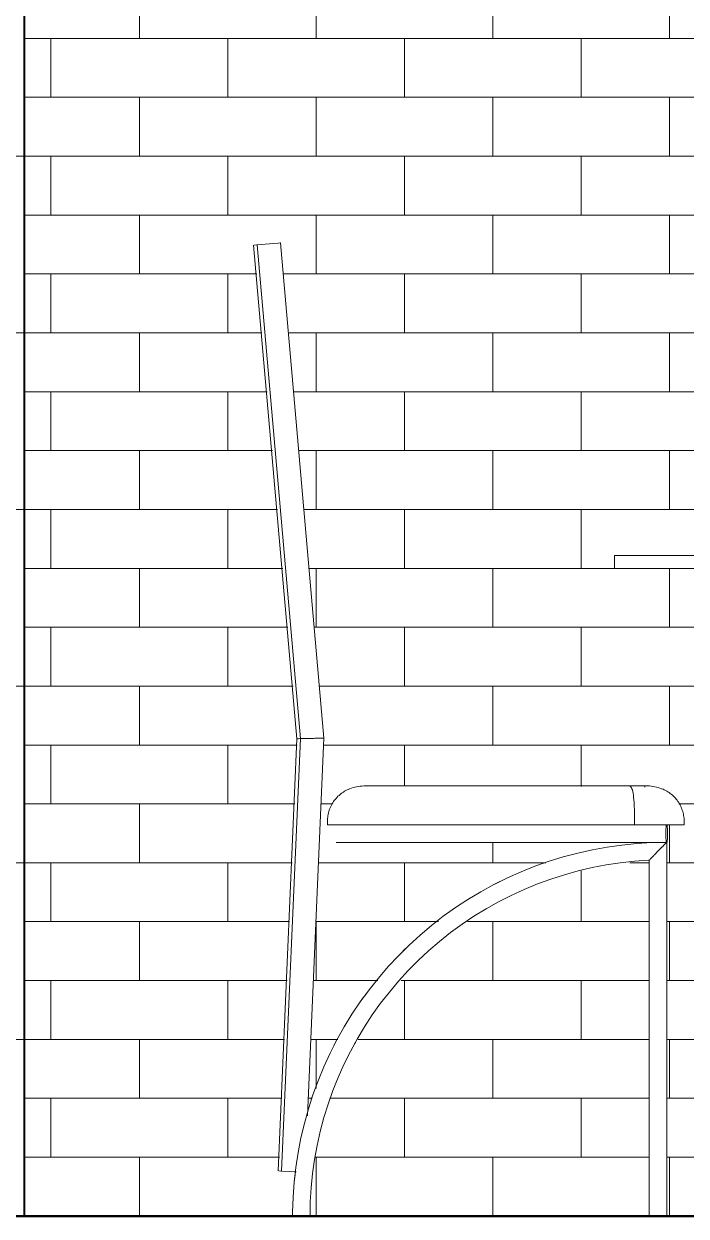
# Model space of a CAD drawing. Extents: x 4834 to 83801, y -13735 to 32221.
# Drawn here: x 13289.9 to 13319.9, y -12508.5 to -12454.5 of the extents above; entities that cross this region are included whole.
import ezdxf

# ---------------------------------------------------------------- set-up
doc = ezdxf.new("R2010")
doc.units = 0
doc.header["$LTSCALE"] = 8
doc.header["$MEASUREMENT"] = 0
doc.linetypes.add('Grid Line 1_2_', pattern=[0.875, 0.5, -0.125, 0.125, -0.125])
doc.layers.get('0').update_dxf_attribs({"lineweight": 9})
doc.layers.add('$1$DETAIL', color=1, linetype='Continuous')
doc.layers.add('A-WALL-PATT', color=253, linetype='Continuous')
for name, color, linetype, lineweight in [('A-DIM-480', 52, 'Continuous', 18), ('A-FLOR-LEVL', 51, 'Continuous', 9), ('A-stairs', 30, 'Continuous', 13), ('A-WALL', 7, 'Continuous', 40), ('A-Wall-New', 1, 'Continuous', 50), ('A-windoor', 2, 'Continuous', 13), ('first_dwg', 8, 'Continuous', 9), ('Furniture', 132, 'Continuous', 5), ('I-FURN', 30, 'Continuous', 9)]:
    doc.layers.add(name, color=color, linetype=linetype, lineweight=lineweight)

# ---------------------------------------------------------------- blocks, each defined once
blk = doc.blocks.new('first_dwg__Oblique-V4-Section 1')
at = {"layer": 'A-DIM-480'}
blk.add_line((540.679, 0), (539.606, 0), dxfattribs=at)
blk = doc.blocks.new('first_dwg_A$C4AF24E16-354702-Section 1')
at = {"layer": 'Furniture'}
for p, q in [((553.93, 0), (558.475, 0)), ((558.475, 0), (553.93, 0)), ((555.229, 0), (558.475, 0)), ((558.475, 0), (555.229, 0)), ((558.475, 0), (564.509, 0)), ((564.509, 0), (558.475, 0)), ((558.475, 0), (570.626, 0)), ((567.876, 0), (558.475, 0)), ((570.626, 0), (568.664, 0)), ((572.595, 0), (574.284, 0)), ((574.284, 0), (572.595, 0))]:
    blk.add_line(p, q, dxfattribs=at)
blk = doc.blocks.new('first_dwg__U10-V13-Section 1')
at = {"layer": 'A-windoor'}
for p, q in [((564.365, 0), (562.365, 0)), ((562.365, 0), (564.365, 0)), ((564.365, 0), (596.365, 0)), ((596.365, 0), (564.365, 0)), ((596.365, 0), (564.365, 0)), ((564.365, 0), (596.365, 0)), ((594.365, 0), (566.365, 0)), ((596.365, 0), (598.365, 0)), ((598.365, 0), (596.365, 0))]:
    blk.add_line(p, q, dxfattribs=at)
blk = doc.blocks.new('first_dwg_A$C4D910482-V27-Section 1')
at = {"layer": 'Furniture'}
for p, q in [((544.756, 0), (544.209, 0)), ((544.21, 0), (546.994, 0)), ((553.196, 0), (544.756, 0)), ((546.454, 0), (548.052, 0)), ((554.893, 0), (546.454, 0)), ((562.839, 0), (553.196, 0)), ((561.781, 0), (554.893, 0))]:
    blk.add_line(p, q, dxfattribs=at)
at = {"layer": 'Furniture', "flags": 128}
for points in [[(546.994, 0), (554.879, 0), (555.937, 0)], [(548.052, 0), (568.712, 0), (582.441, 0), (561.781, 0)], [(569.666, 0), (570.724, 0), (562.839, 0)]]:
    blk.add_lwpolyline(points, dxfattribs=at)
blk = doc.blocks.new('first_dwg_A$C4D910482-V28-Section 1')
at = {"layer": 'Furniture'}
for p, q in [((545.109, 0), (547.347, 0)), ((553.549, 0), (545.109, 0)), ((546.806, 0), (548.405, 0)), ((555.246, 0), (546.806, 0)), ((563.192, 0), (553.549, 0)), ((562.134, 0), (555.246, 0))]:
    blk.add_line(p, q, dxfattribs=at)
at = {"layer": 'Furniture', "flags": 128}
for points in [[(547.347, 0), (555.231, 0), (556.289, 0)], [(548.405, 0), (569.065, 0), (582.794, 0), (562.134, 0)], [(570.019, 0), (571.077, 0), (563.192, 0)]]:
    blk.add_lwpolyline(points, dxfattribs=at)
blk = doc.blocks.new('first_dwg__Oblique-V31-Section 1')
at = {"layer": 'A-DIM-480'}
blk.add_line((545.412, 0), (547.67, 0), dxfattribs=at)
blk = doc.blocks.new('first_dwg__Oblique-V32-Section 1')
at = {"layer": 'A-DIM-480'}
blk.add_line((547.02, 0), (546.166, 0), dxfattribs=at)
blk = doc.blocks.new('first_dwg__Oblique-354695-Section 1')
at = {"layer": 'A-DIM-480'}
blk.add_line((245.966, 0), (243.716, 0), dxfattribs=at)
blk = doc.blocks.new('first_dwg__Oblique-V34-Section 1')
at = {"layer": 'A-DIM-480'}
blk.add_line((540.659, 0), (539.606, 0), dxfattribs=at)
blk = doc.blocks.new('first_dwg-354694-Section 1')
at = {"layer": '$1$DETAIL'}
blk.add_line((548.328, 0), (507.898, 0), dxfattribs=at)
at = {"layer": 'A-DIM-480', "color": 42, "lineweight": 13}
for p, q in [((531.034, 0), (1093.113, 0)), ((616.735, 0), (539.606, 0)), ((551.734, 0), (539.606, 0)), ((546.552, 0), (545.88, 0)), ((567.876, 0), (552.522, 0)), ((570.626, 0), (568.664, 0))]:
    blk.add_line(p, q, dxfattribs=at)
at = {"layer": 'A-DIM-480'}
for p, q in [((541.034, 0), (552.875, 0)), ((541.034, 0), (552.875, 0)), ((541.684, 0), (548.041, 0))]:
    blk.add_line(p, q, dxfattribs=at)
at = {"layer": 'A-stairs'}
for p, q in [((542.824, 0), (540.184, 0)), ((542.824, 0), (540.184, 0)), ((543.631, 0), (540.991, 0)), ((543.631, 0), (540.991, 0)), ((547.065, 0), (544.664, 0)), ((547.065, 0), (544.664, 0)), ((547.791, 0), (545.391, 0)), ((547.791, 0), (545.391, 0)), ((551.464, 0), (548.824, 0)), ((551.464, 0), (548.824, 0)), ((552.271, 0), (549.631, 0)), ((552.271, 0), (549.631, 0)), ((554.994, 0), (552.354, 0)), ((554.994, 0), (552.354, 0)), ((556.274, 0), (553.634, 0)), ((556.274, 0), (553.634, 0)), ((556.431, 0), (554.031, 0)), ((556.431, 0), (554.031, 0)), ((559.235, 0), (556.834, 0)), ((559.235, 0), (556.834, 0)), ((560.434, 0), (558.034, 0)), ((560.434, 0), (558.034, 0)), ((563.634, 0), (560.994, 0)), ((563.634, 0), (560.994, 0)), ((564.914, 0), (562.274, 0)), ((564.914, 0), (562.274, 0)), ((567.874, 0), (565.474, 0)), ((567.874, 0), (565.474, 0)), ((569.075, 0), (566.674, 0)), ((569.075, 0), (566.674, 0))]:
    blk.add_line(p, q, dxfattribs=at)
at = {"layer": 'A-Wall-New'}
for p, q in [((534.034, 0), (1090.113, 0)), ((539.534, 0), (1084.613, 0))]:
    blk.add_line(p, q, dxfattribs=at)
at = {"layer": 'Furniture'}
for p, q in [((555.921, 0), (555.921, 0)), ((567.849, 0), (570.626, 0)), ((570.626, 0), (568.664, 0))]:
    blk.add_line(p, q, dxfattribs=at)
for name, p in [('first_dwg__Oblique-V4-Section 1', (0, 0)), ('first_dwg__Oblique-V34-Section 1', (0, 0)), ('first_dwg_A$C4D910482-V27-Section 1', (0, 0)), ('first_dwg_A$C4D910482-V28-Section 1', (0, 0)), ('first_dwg__Oblique-V31-Section 1', (0, 0)), ('first_dwg__Oblique-V32-Section 1', (0, 0)), ('first_dwg__Oblique-354695-Section 1', (306.534, 0)), ('first_dwg_A$C4AF24E16-354702-Section 1', (0, 0)), ('first_dwg__U10-V13-Section 1', (0, 0))]:
    blk.add_blockref(name, p)
at = {"extrusion": (0, 0, -1)}
blk.add_blockref('first_dwg__Oblique-354695-Section 1', (-796.216, 0), dxfattribs=at)
blk = doc.blocks.new('Black_glass_V_Style_Dining_Table_and_Chairs_17295 - Black_glass_V_Style_Dining_Table_and_Chairs_17295-366985-Section 1')
at = {"layer": 'I-FURN'}
for p, q in [((549.968, 43.974), (551.929, 21.623)), ((549.999, 43.977), (550.097, 43.985)), ((550.127, 43.988), (550.496, 44.02)), ((550.127, 43.988), (552.089, 21.627)), ((550.496, 44.02), (551.074, 44.071)), ((551.074, 44.071), (551.176, 44.08)), ((551.176, 44.08), (551.178, 44.08)), ((553.145, 21.65), (551.178, 44.08)), ((553.145, 21.65), (551.178, 44.08)), ((566.303, 29.921), (566.303, 29.331)), ((566.303, 29.921), (566.697, 29.921)), ((566.697, 29.921), (572.705, 29.921)), ((566.697, 29.331), (566.303, 29.331)), ((572.705, 29.331), (566.697, 29.331)), ((551.929, 21.623), (551.075, 2.047)), ((552.089, 21.627), (551.235, 2.04)), ((552.4, 4.551), (553.145, 21.65)), ((552.4, 4.551), (553.145, 21.65)), ((555.081, 19.488), (555.642, 19.488)), ((566.921, 19.489), (555.64, 19.489)), ((555.642, 19.488), (566.907, 19.488)), ((566.907, 19.488), (555.642, 19.488)), ((566.955, 19.488), (567.681, 19.488)), ((567.681, 19.488), (566.955, 19.488)), ((567.681, 19.428), (567.681, 19.488)), ((553.309, 17.885), (553.309, 17.717)), ((567.211, 17.885), (567.211, 17.717)), ((569.453, 17.717), (569.453, 17.885)), ((553.309, 17.717), (555.553, 17.717)), ((555.553, 17.717), (567.211, 17.717)), ((568.643, 17.717), (555.793, 17.717)), ((567.211, 17.717), (568.118, 17.717)), ((568.643, 17.717), (568.684, 17.717)), ((568.677, 17.717), (569.453, 17.717)), ((555.793, 16.929), (568.643, 16.929)), ((568.664, 0), (568.664, 16.929)), ((567.876, 16.123), (567.876, 0)), ((562.537, 14.93), (562.605, 14.958)), ((560.115, 13.689), (560.176, 13.726)), ((554.54, 7.809), (554.572, 7.868)), ((553.427, 5.32), (553.452, 5.391)), ((552.75, 2.692), (552.76, 2.747)), ((551.205, 2.042), (551.107, 2.046)), ((551.605, 2.024), (551.235, 2.04)), ((551.896, 2.011), (551.605, 2.024)), ((552.522, 0), (551.734, 0)), ((568.664, 0), (567.876, 0))]:
    blk.add_line(p, q, dxfattribs=at)
at = {"layer": 'I-FURN', "flags": 128}
for points in [[(554.323, 19.357), (554.399, 19.384), (554.476, 19.408), (554.554, 19.429), (554.632, 19.447), (554.712, 19.462), (554.791, 19.473), (554.871, 19.481), (554.952, 19.487), (555.032, 19.489), (555.041, 19.489)], [(555.64, 19.489), (555.615, 19.489), (555.59, 19.489), (555.565, 19.489), (555.54, 19.489), (555.515, 19.489), (555.491, 19.489), (555.467, 19.489), (555.443, 19.489), (555.42, 19.489), (555.397, 19.489), (555.375, 19.489), (555.353, 19.489), (555.331, 19.489), (555.31, 19.489), (555.29, 19.489), (555.27, 19.489), (555.251, 19.489), (555.232, 19.489), (555.215, 19.489), (555.198, 19.489), (555.181, 19.489), (555.166, 19.489), (555.151, 19.489), (555.137, 19.489), (555.124, 19.489), (555.112, 19.489), (555.101, 19.489), (555.091, 19.489), (555.081, 19.489), (555.073, 19.489), (555.065, 19.489), (555.059, 19.489), (555.053, 19.489), (555.049, 19.489), (555.045, 19.489), (555.043, 19.489), (555.041, 19.489), (555.041, 19.489)], [(555.041, 19.489), (555.041, 19.489), (555.043, 19.489), (555.045, 19.489), (555.049, 19.489), (555.053, 19.489), (555.059, 19.489), (555.065, 19.489), (555.073, 19.489), (555.081, 19.489)], [(566.744, 19.489), (566.753, 19.489), (566.763, 19.489), (566.772, 19.489), (566.782, 19.489), (566.791, 19.489), (566.8, 19.489), (566.81, 19.489), (566.819, 19.489), (566.828, 19.489), (566.837, 19.489), (566.846, 19.489), (566.854, 19.489), (566.863, 19.489), (566.871, 19.489), (566.88, 19.489), (566.888, 19.489), (566.895, 19.489), (566.903, 19.489)], [(566.987, 19.489), (566.985, 19.489), (566.982, 19.489), (566.979, 19.489), (566.976, 19.489), (566.972, 19.489), (566.968, 19.489), (566.964, 19.489), (566.959, 19.489), (566.954, 19.489), (566.949, 19.489), (566.943, 19.489), (566.937, 19.489), (566.931, 19.489), (566.929, 19.489)], [(567.722, 19.489), (567.697, 19.489), (567.624, 19.489), (567.501, 19.489), (567.33, 19.489), (567.111, 19.489), (566.987, 19.489)], [(567.333, 19.489), (567.424, 19.489), (567.57, 19.489), (567.667, 19.489), (567.716, 19.489), (567.722, 19.489)], [(567.722, 19.489), (567.802, 19.487), (567.883, 19.482), (567.963, 19.474), (568.042, 19.463), (568.122, 19.448), (568.2, 19.431), (568.278, 19.41), (568.355, 19.386), (568.431, 19.359), (568.439, 19.357)], [(553.309, 17.885), (553.311, 17.948), (553.314, 18.011), (553.321, 18.073), (553.329, 18.136), (553.341, 18.198), (553.354, 18.259), (553.371, 18.32), (553.389, 18.38), (553.41, 18.44), (553.434, 18.498), (553.459, 18.556), (553.487, 18.612), (553.517, 18.667), (553.55, 18.721), (553.584, 18.774), (553.621, 18.825), (553.66, 18.875), (553.7, 18.923), (553.743, 18.97), (553.787, 19.015), (553.833, 19.058), (553.881, 19.099), (553.93, 19.138), (553.981, 19.175), (554.033, 19.21), (554.087, 19.243), (554.142, 19.274), (554.198, 19.302), (554.255, 19.329), (554.313, 19.353)], [(568.439, 19.357), (568.497, 19.333), (568.555, 19.307), (568.611, 19.279), (568.666, 19.248), (568.72, 19.216), (568.773, 19.181), (568.824, 19.144), (568.873, 19.105), (568.921, 19.065), (568.968, 19.022), (569.012, 18.978), (569.055, 18.931), (569.096, 18.883), (569.135, 18.834), (569.172, 18.783), (569.207, 18.73), (569.239, 18.677), (569.27, 18.622), (569.298, 18.565), (569.324, 18.508), (569.348, 18.45), (569.37, 18.39), (569.389, 18.33), (569.405, 18.27), (569.419, 18.208), (569.431, 18.146), (569.44, 18.084), (569.447, 18.021), (569.451, 17.958), (569.453, 17.896), (569.453, 17.885)], [(555.793, 17.717), (555.706, 17.717), (555.62, 17.717), (555.534, 17.717), (555.449, 17.717), (555.364, 17.717), (555.28, 17.717), (555.198, 17.717), (555.116, 17.717), (555.035, 17.717), (554.956, 17.717), (554.878, 17.717), (554.802, 17.717), (554.727, 17.717), (554.655, 17.717), (554.584, 17.717), (554.515, 17.717), (554.449, 17.717), (554.385, 17.717), (554.323, 17.717), (554.263, 17.717), (554.206, 17.717), (554.152, 17.717), (554.101, 17.717), (554.052, 17.717), (554.006, 17.717), (553.964, 17.717), (553.924, 17.717), (553.888, 17.717), (553.854, 17.717), (553.824, 17.717), (553.797, 17.717), (553.773, 17.717), (553.753, 17.717), (553.736, 17.717), (553.723, 17.717), (553.713, 17.717), (553.706, 17.717), (553.703, 17.717)], [(568.664, 16.929), (567.987, 16.916), (567.311, 16.875), (566.637, 16.807), (565.966, 16.713), (565.3, 16.592), (564.639, 16.444), (563.985, 16.27), (563.338, 16.07), (562.7, 15.844), (562.071, 15.593), (561.453, 15.317), (560.846, 15.016), (560.252, 14.691), (559.671, 14.343), (559.105, 13.972), (558.554, 13.579), (558.019, 13.164), (557.501, 12.727), (557.001, 12.271), (556.519, 11.795), (556.057, 11.3), (555.616, 10.786), (555.195, 10.256), (554.795, 9.709), (554.418, 9.147), (554.064, 8.57), (553.733, 7.979), (553.426, 7.376), (553.143, 6.76), (552.885, 6.134), (552.652, 5.499), (552.445, 4.854), (552.264, 4.201), (552.109, 3.542), (551.981, 2.877), (551.879, 2.208), (551.804, 1.535), (551.756, 0.86), (551.735, 0.183), (551.734, 0)], [(553.703, 16.929), (553.705, 16.929), (553.71, 16.929), (553.719, 16.929), (553.731, 16.929), (553.746, 16.929), (553.765, 16.929), (553.787, 16.929), (553.813, 16.929), (553.842, 16.929), (553.874, 16.929), (553.909, 16.929), (553.948, 16.929), (553.989, 16.929), (554.034, 16.929), (554.081, 16.929), (554.131, 16.929), (554.185, 16.929), (554.24, 16.929), (554.299, 16.929), (554.36, 16.929), (554.423, 16.929), (554.489, 16.929), (554.556, 16.929), (554.626, 16.929), (554.698, 16.929), (554.772, 16.929), (554.848, 16.929), (554.925, 16.929), (555.004, 16.929), (555.084, 16.929), (555.165, 16.929), (555.247, 16.929), (555.331, 16.929), (555.415, 16.929), (555.5, 16.929), (555.586, 16.929), (555.672, 16.929), (555.758, 16.929), (555.793, 16.929)], [(568.643, 16.929), (567.987, 16.916), (567.311, 16.875), (566.637, 16.807), (565.966, 16.713), (565.3, 16.592), (564.639, 16.444), (563.985, 16.27), (563.338, 16.07), (562.7, 15.844), (562.071, 15.593), (561.453, 15.317), (561.01, 15.097)], [(552.522, 0), (552.535, 0.645), (552.573, 1.29), (552.638, 1.932), (552.728, 2.572), (552.844, 3.207), (552.984, 3.837), (553.15, 4.461), (553.341, 5.078), (553.557, 5.686), (553.796, 6.286), (554.059, 6.875), (554.346, 7.454), (554.655, 8.021), (554.987, 8.574), (555.341, 9.114), (555.716, 9.64), (556.112, 10.15), (556.528, 10.644), (556.963, 11.12), (557.418, 11.579), (557.89, 12.02), (558.379, 12.441), (558.885, 12.842), (559.406, 13.223), (559.942, 13.583), (560.492, 13.921), (561.056, 14.236), (561.631, 14.529), (562.218, 14.799), (562.814, 15.045), (563.421, 15.267), (564.035, 15.464), (564.658, 15.637), (565.286, 15.784), (565.92, 15.907), (566.558, 16.004), (567.2, 16.075), (567.844, 16.121), (567.876, 16.123)], [(560.956, 15.07), (560.846, 15.016), (560.252, 14.691), (559.671, 14.343), (559.105, 13.972), (558.747, 13.717)], [(558.688, 13.675), (558.554, 13.579), (558.019, 13.164), (557.501, 12.727), (557.001, 12.271), (556.726, 11.999)], [(556.669, 11.942), (556.519, 11.795), (556.057, 11.3), (555.616, 10.786), (555.195, 10.256), (554.996, 9.984)], [(554.946, 9.916), (554.795, 9.709), (554.418, 9.147), (554.064, 8.57), (553.733, 7.979), (553.602, 7.722)], [(553.563, 7.646), (553.426, 7.376), (553.143, 6.76), (552.885, 6.134), (552.652, 5.499), (552.578, 5.269)], [(552.553, 5.189), (552.445, 4.854), (552.404, 4.707)], [(551.857, 2.013), (551.804, 1.535), (551.756, 0.86), (551.735, 0.183), (551.734, 0)]]:
    blk.add_lwpolyline(points, dxfattribs=at)
at = {"layer": 'I-FURN'}
for centre, start_param, end_param in [((568.643, 17.323), 0, 3.141593), ((568.684, 17.323), 3.403392, 6.021386), ((568.684, 17.323), 3.403392, 6.021386)]:
    blk.add_ellipse(centre, major_axis=(0, 0.394), ratio=0.034899, start_param=start_param, end_param=end_param, dxfattribs=at)
for points, knots in [([(551.96, 21.624), (551.918, 21.623), (551.918, 21.623), (552.015, 21.625), (552.059, 21.626)], [0.3333333, 0.3333333, 0.3333333, 0.3333333, 0.6666667, 0.8378589, 0.8378589, 0.8378589, 0.8378589]), ([(552.089, 21.627), (552.089, 21.627), (552.093, 21.627), (552.17, 21.628), (552.35, 21.633), (552.46, 21.635)], [0.3621067, 0.3621067, 0.3621067, 0.3621067, 0.4, 0.7, 1, 1, 1, 1]), ([(552.46, 21.635), (552.502, 21.636), (552.579, 21.638), (552.694, 21.64), (552.781, 21.642), (552.863, 21.644), (552.938, 21.645), (552.999, 21.647), (553.029, 21.647), (553.041, 21.648)], [0, 0, 0, 0, 0.25, 0.375, 0.5, 0.625, 0.75, 0.875, 1, 1, 1, 1]), ([(567.09, 19.357), (567.117, 19.29), (567.16, 19.092), (567.201, 18.585), (567.211, 18.139), (567.211, 17.885)], [-1, -1, -1, -1, -0.7, -0.4, 0, 0, 0, 0]), ([(568.664, 16.929), (568.664, 16.928), (568.659, 16.922), (568.646, 16.911), (568.637, 16.902), (568.627, 16.893), (568.613, 16.879), (568.593, 16.859), (568.575, 16.84), (568.56, 16.824), (568.547, 16.813), (568.535, 16.801), (568.518, 16.784), (568.497, 16.762), (568.47, 16.734), (568.442, 16.706), (568.413, 16.678), (568.385, 16.648), (568.356, 16.619), (568.327, 16.589), (568.297, 16.559), (568.268, 16.529), (568.239, 16.499), (568.209, 16.469), (568.18, 16.439), (568.152, 16.409), (568.128, 16.385), (568.109, 16.365), (568.095, 16.351), (568.081, 16.337), (568.063, 16.318), (568.041, 16.295), (568.02, 16.272), (568.005, 16.257), (567.997, 16.249), (567.989, 16.241), (567.979, 16.231), (567.964, 16.215), (567.946, 16.195), (567.93, 16.178), (567.918, 16.166), (567.91, 16.158), (567.902, 16.151), (567.893, 16.142), (567.881, 16.13), (567.876, 16.124), (567.876, 16.123)], [0, 0, 0, 0, 0.055556, 0.083333, 0.097222, 0.111111, 0.138889, 0.166667, 0.194444, 0.208333, 0.222222, 0.236111, 0.25, 0.277778, 0.305556, 0.333333, 0.361111, 0.388889, 0.416667, 0.444444, 0.472222, 0.5, 0.527778, 0.555556, 0.583333, 0.611111, 0.638889, 0.652778, 0.666667, 0.680556, 0.694444, 0.722222, 0.75, 0.763889, 0.770833, 0.777778, 0.791667, 0.805556, 0.833333, 0.861111, 0.875, 0.888889, 0.902778, 0.916667, 0.944444, 1, 1, 1, 1])]:
    blk.add_open_spline(points, degree=3, knots=knots, dxfattribs=at)
for points in [[(553.041, 21.648), (553.119, 21.649), (553.154, 21.65), (553.143, 21.65)], [(553.143, 21.65), (553.144, 21.65), (553.145, 21.65), (553.145, 21.65)], [(566.907, 19.488), (566.95, 19.491), (567.025, 19.475), (567.073, 19.407), (567.09, 19.357)]]:
    blk.add_open_spline(points, degree=3, dxfattribs=at)

msp = doc.modelspace()

# ---------------------------------------------------------------- hatches: boundary and pattern name
at = {"layer": 'A-WALL-PATT', "lineweight": 9}
h = msp.add_hatch(dxfattribs=at)
h.set_pattern_fill('FP_5', color=256, style=0, pattern_type=2)
h.set_pattern_definition([(0, (13255.11, -12508.538), (0, 8), []), (90, (13255.11, -12508.538), (-8, 8), [8, -8])])
h.paths.add_polyline_path([(13257.92274, -12508.53771), (13289.93274, -12508.53771), (13289.93274, -12400.53771), (13257.92274, -12400.53771), (13257.92274, -12470.41324)], flags=0)
h = msp.add_hatch(dxfattribs=at)
h.set_pattern_fill('FP_6', color=256, style=0, pattern_type=2)
h.set_pattern_definition([(0, (13287.1202, -12508.5377), (0, 2.667), []), (90, (13287.1202, -12508.5377), (-4, 2.667), [2.667, -2.667])])
h.paths.add_polyline_path([(13318.98982, -12491.60858), (13303.92729, -12491.59516), (13303.7508, -12491.49327), (13303.6489, -12491.31678), (13303.6489, -12491.11298), (13303.76837, -12490.92301), (13303.92729, -12490.83459), (13303.63549, -12490.82118), (13303.67809, -12490.30146), (13303.73191, -12490.14228), (13303.86365, -12489.85178), (13304.12416, -12489.52646), (13304.43174, -12489.3006), (13304.73952, -12489.1792), (13305.10271, -12489.07892), (13305.52914, -12489.04952), (13318.34724, -12489.07886), (13319.04809, -12489.35786), (13319.27969, -12489.55371), (13319.53278, -12489.83999), (13319.68286, -12490.27636), (13319.77918, -12490.82118), (13319.01399, -12490.83459), (13319.02233, -12491.41173), (13319.01043, -12491.60858)], flags=0)
h.paths.add_polyline_path([(13289.93274, -12508.53771), (13302.06069, -12508.53771), (13302.176, -12506.52427), (13301.43287, -12506.49187), (13302.28427, -12486.88821), (13300.32573, -12464.56088), (13301.50534, -12464.4969), (13303.46354, -12487.02363), (13302.72347, -12503.99689), (13302.97054, -12503.11008), (13304.04031, -12500.63263), (13305.42573, -12498.43261), (13307.14647, -12496.45823), (13309.23716, -12494.7204), (13311.55219, -12493.351), (13313.75843, -12492.43715), (13316.45071, -12491.80841), (13318.98982, -12491.6424), (13318.98982, -12508.53771), (13320.95251, -12508.49955), (13320.99933, -12491.82143), (13321.14935, -12491.66819), (13321.2443, -12491.63016), (13321.2443, -12491.59499), (13321.06695, -12491.49146), (13320.9665, -12491.31678), (13320.9665, -12491.11298), (13321.06834, -12490.93649), (13321.24472, -12490.83459), (13321.0206, -12490.82118), (13320.87564, -12490.82118), (13320.87564, -12490.65275), (13320.98112, -12490.11801), (13321.1119, -12489.8396), (13321.40033, -12489.4939), (13321.71462, -12489.27281), (13322.08223, -12489.12787), (13322.45227, -12489.06423), (13323.03099, -12489.04952), (13323.03099, -12479.207), (13316.62958, -12479.207), (13316.64299, -12478.61645), (13323.03099, -12478.61645), (13323.06406, -12464.48223), (13323.51632, -12464.45926), (13324.86032, -12464.48933), (13331.0514, -12464.50919), (13335.80313, -12464.51729), (13335.80313, -12478.61645), (13352.36009, -12478.61645), (13352.37411, -12464.50433), (13352.47169, -12464.48223), (13352.92396, -12464.45883), (13353.97474, -12464.48733), (13360.4446, -12464.50875), (13365.21077, -12464.51729), (13365.21077, -12478.61645), (13367.06142, -12478.61645), (13367.06142, -12465.78771), (13455.06142, -12411.78771), (13455.06142, -12454.53771), (13456.06142, -12454.53771), (13456.06142, -12449.78771), (13456.31142, -12449.78771), (13456.31142, -12456.53771), (13455.06142, -12456.53771), (13455.06142, -12460.23792), (13423.62022, -12479.53138), (13422.98548, -12487.20811), (13423.82629, -12506.49187), (13423.04151, -12506.5433), (13423.19847, -12508.53771), (13458.62958, -12508.53771), (13458.62958, -12400.53771), (13289.93274, -12400.53771), (13289.93274, -12504.94969)], flags=0)
h.paths.add_polyline_path([(13323.51632, -12508.53771), (13329.03115, -12508.53771), (13329.03115, -12508.14401), (13330.0154, -12508.14401), (13330.0154, -12506.96291), (13322.92061, -12506.958), (13322.921, -12508.53771), (13323.36456, -12508.53771)], flags=0)
h.paths.add_polyline_path([(13376.35065, -12508.53771), (13377.91919, -12508.53771), (13377.91919, -12507.5752)], flags=0)
h.paths.add_polyline_path([(13331.78706, -12508.53771), (13335.91312, -12508.53771), (13335.91312, -12506.958), (13330.80281, -12506.96291), (13330.80281, -12508.14401), (13331.78706, -12508.14401)], flags=0)
h.paths.add_polyline_path([(13379.88769, -12508.53771), (13392.87982, -12508.53771), (13392.87982, -12506.958), (13379.8873, -12506.958)], flags=0)
h.paths.add_polyline_path([(13303.46946, -12508.53771), (13318.20242, -12508.53771), (13318.20149, -12492.41532), (13315.50014, -12492.77771), (13312.89742, -12493.58986), (13310.41884, -12494.86552), (13308.17914, -12496.56701), (13306.29862, -12498.58702), (13304.81072, -12500.85205), (13303.73027, -12503.30632), (13303.07835, -12505.82096), (13302.84809, -12508.53771), (13303.45166, -12508.53771)], flags=0)
h.paths.add_polyline_path([(13339.97242, -12508.53771), (13350.28159, -12508.53771), (13350.28159, -12506.56921), (13337.88114, -12506.56921), (13337.88163, -12508.53771)], flags=0)
h.paths.add_polyline_path([(13352.32864, -12508.53771), (13365.24222, -12508.53771), (13365.24222, -12506.958), (13352.32824, -12506.958)], flags=0)
h.paths.add_polyline_path([(13422.41107, -12508.53771), (13422.12942, -12505.62277), (13421.49658, -12503.18173), (13420.37792, -12500.6953), (13418.85673, -12498.43261), (13416.78509, -12496.31558), (13414.79064, -12494.82848), (13412.36174, -12493.58986), (13409.50518, -12492.74366), (13407.05674, -12492.4152), (13407.05674, -12508.53771), (13422.1808, -12508.53771)], flags=0)
h.paths.add_polyline_path([(13406.26934, -12491.60858), (13408.91764, -12491.817), (13411.60676, -12492.48107), (13414.17713, -12493.58986), (13416.22003, -12494.84176), (13418.24004, -12496.56701), (13419.96529, -12498.58702), (13421.35331, -12500.85205), (13422.43038, -12503.55825), (13422.53569, -12503.99689), (13421.8075, -12486.68488), (13422.32425, -12480.32664), (13408.18714, -12489.04952), (13419.97406, -12489.08966), (13420.6842, -12489.22206), (13421.07722, -12489.47516), (13421.33171, -12489.75919), (13421.49666, -12490.06149), (13421.59087, -12490.38224), (13421.61025, -12490.82118), (13421.37437, -12490.8522), (13421.51496, -12490.9451), (13421.61025, -12491.11298), (13421.61025, -12491.31678), (13421.49666, -12491.50224), (13421.33186, -12491.59516), (13420.90994, -12491.60858), (13406.28275, -12491.60859)], flags=0)
h.paths.add_polyline_path([(13406.26934, -12508.53771), (13406.23499, -12490.82118), (13405.47997, -12490.82118), (13405.47997, -12490.6629), (13394.8455, -12497.18859), (13394.84831, -12505.97866), (13396.81855, -12505.97866), (13396.81855, -12506.56921), (13395.8343, -12506.56921), (13395.79121, -12506.96291), (13395.24375, -12506.96291), (13395.24375, -12508.14401), (13396.228, -12508.14401), (13396.228, -12508.53771), (13405.7259, -12508.53771)], flags=0)
h.paths.add_polyline_path([(13327.38737, -12506.5643), (13328.4406, -12506.52049), (13328.4406, -12506.51759), (13323.03099, -12506.49855), (13323.03099, -12491.60858), (13322.68687, -12491.6424), (13322.87414, -12491.82139), (13322.91687, -12491.94884), (13322.921, -12506.5643), (13324.86032, -12506.5643)], flags=0)
h.paths.add_polyline_path([(13392.87983, -12505.97866), (13392.88045, -12505.97866), (13392.87982, -12498.39481), (13392.76982, -12498.46231), (13392.76982, -12505.97866)], flags=0)
h.paths.add_polyline_path([(13352.36009, -12505.78181), (13352.36009, -12491.60858), (13352.09442, -12491.64236), (13352.27589, -12491.81302), (13352.32452, -12491.9489), (13352.32863, -12505.78181)], flags=0)
h.paths.add_polyline_path([(13345.07672, -12505.78181), (13350.28227, -12505.78181), (13350.32843, -12491.82143), (13350.47544, -12491.67026), (13350.5943, -12491.62573), (13350.57381, -12491.59516), (13350.39743, -12491.49327), (13350.2956, -12491.31678), (13350.2956, -12491.11298), (13350.41345, -12490.92419), (13350.59426, -12490.83459), (13350.20474, -12490.82118), (13350.20474, -12490.65275), (13350.31169, -12490.1141), (13350.47395, -12489.79171), (13350.70569, -12489.515), (13351.00513, -12489.29316), (13351.40845, -12489.12866), (13351.77268, -12489.06489), (13352.36009, -12489.04952), (13352.34514, -12479.207), (13335.80313, -12479.207), (13335.80313, -12489.04952), (13336.59333, -12489.0819), (13337.14242, -12489.27366), (13337.35527, -12489.40423), (13337.68478, -12489.74842), (13337.84213, -12490.01953), (13337.95359, -12490.38698), (13337.98615, -12490.82118), (13337.6475, -12490.85867), (13337.76718, -12490.9383), (13337.86762, -12491.11298), (13337.86762, -12491.31678), (13337.76579, -12491.49327), (13337.5894, -12491.59516), (13337.59413, -12491.63109), (13337.68478, -12491.66818), (13337.83477, -12491.82139), (13337.8775, -12491.94884), (13337.88162, -12505.78181), (13340.02262, -12505.78181)], flags=0)
h.paths.add_polyline_path([(13335.91314, -12505.78181), (13335.91381, -12505.78181), (13335.95996, -12491.82143), (13336.10998, -12491.66819), (13336.23205, -12491.62442), (13336.0955, -12491.60858), (13335.80313, -12491.60858), (13335.80313, -12505.78181)], flags=0)
h.paths.add_polyline_path([(13367.81142, -12499.69852), (13370.68642, -12497.93431), (13370.68642, -12486.92995), (13367.81142, -12497.6596)], flags=0)
h.paths.add_polyline_path([(13371.43642, -12497.47409), (13374.68642, -12495.47977), (13374.68642, -12479.207), (13372.75578, -12479.207), (13371.43642, -12484.13091), (13371.43642, -12496.31558)], flags=0)
h.paths.add_polyline_path([(13375.43642, -12495.01954), (13377.91944, -12493.45374), (13377.95869, -12491.83187), (13378.11604, -12491.66818), (13378.21099, -12491.63018), (13378.21099, -12491.59499), (13378.03364, -12491.49145), (13377.93319, -12491.31678), (13377.93319, -12491.11298), (13378.03503, -12490.93649), (13378.21141, -12490.83459), (13377.9984, -12490.82118), (13377.81467, -12490.82118), (13377.84722, -12490.38698), (13377.92332, -12490.11193), (13378.08586, -12489.79171), (13378.31924, -12489.515), (13378.66469, -12489.27038), (13378.68642, -12489.25907), (13378.68642, -12479.207), (13375.43642, -12479.207), (13375.43642, -12494.84176)], flags=0)
h.paths.add_polyline_path([(13352.32843, -12492.52854), (13352.32831, -12492.52854), (13352.32831, -12492.00994)], flags=0)
h.paths.add_polyline_path([(13337.88142, -12492.43715), (13337.8813, -12492.43715), (13337.8813, -12492.37995)], flags=0)
h.paths.add_polyline_path([(13379.88366, -12492.29055), (13379.99769, -12492.22058), (13379.99769, -12491.60858), (13379.65347, -12491.64236), (13379.84085, -12491.82143), (13379.88357, -12491.9489), (13379.8836, -12492.069)], flags=0)
h.paths.add_polyline_path([(13365.21077, -12492.15393), (13365.35667, -12491.60858), (13365.21077, -12491.60858), (13365.21077, -12492.00994)], flags=0)
h.paths.add_polyline_path([(13366.02647, -12489.1097), (13367.06142, -12485.2472), (13367.06142, -12479.207), (13365.21077, -12479.207), (13365.21077, -12489.04952), (13365.91614, -12489.08022), (13366.01848, -12489.10757)], flags=0)
h.paths.add_polyline_path([(13379.43642, -12489.06135), (13379.99769, -12489.04952), (13379.99769, -12479.207), (13379.43642, -12479.207), (13379.43642, -12489.04952)], flags=0)
h.paths.add_polyline_path([(13392.76982, -12484.38313), (13394.68642, -12483.20704), (13394.68642, -12479.207), (13392.76982, -12479.207), (13392.76982, -12483.36441)], flags=0)
h.paths.add_polyline_path([(13395.43642, -12482.74681), (13398.68642, -12480.7525), (13398.68642, -12479.207), (13395.43642, -12479.207)], flags=0)
h.paths.add_polyline_path([(13367.81142, -12482.44817), (13368.67989, -12479.207), (13367.81142, -12479.207)], flags=0)
h.paths.add_polyline_path([(13399.43642, -12480.29227), (13401.205, -12479.207), (13399.43642, -12479.207)], flags=0)
h.paths.add_polyline_path([(13375.43642, -12478.61645), (13378.68642, -12478.61645), (13378.68642, -12461.00072), (13375.43642, -12462.99504), (13375.43642, -12470.41324)], flags=0)
h.paths.add_polyline_path([(13379.43642, -12478.61645), (13379.99769, -12478.61645), (13380.03075, -12464.48223), (13380.48301, -12464.45926), (13381.5338, -12464.48733), (13382.68642, -12464.47216), (13382.68642, -12458.54617), (13379.43642, -12460.54049), (13379.43642, -12470.41324)], flags=0)
h.paths.add_polyline_path([(13371.43642, -12478.61645), (13374.68642, -12478.61645), (13374.68642, -12463.45526), (13371.43642, -12465.44958), (13371.43642, -12470.41324)], flags=0)
h.paths.add_polyline_path([(13370.68642, -12478.61645), (13370.68642, -12465.90981), (13367.81142, -12467.67401), (13367.81142, -12478.61645)], flags=0)
h.paths.add_polyline_path([(13392.76982, -12478.61645), (13394.68642, -12478.61645), (13394.68642, -12451.18254), (13391.43642, -12453.17686), (13391.45942, -12464.47216), (13392.63028, -12464.47053), (13392.76982, -12464.51729), (13392.76982, -12470.41324)], flags=0)
h.paths.add_polyline_path([(13395.43642, -12478.61645), (13398.68642, -12478.61645), (13398.68642, -12448.72799), (13395.43642, -12450.72231), (13395.43642, -12470.41324)], flags=0)
h.paths.add_polyline_path([(13399.43642, -12478.61645), (13402.16738, -12478.61645), (13402.68642, -12478.29795), (13402.68642, -12446.27345), (13399.43642, -12448.26776), (13399.43642, -12470.41324)], flags=0)
h.paths.add_polyline_path([(13403.43642, -12477.83772), (13406.68642, -12475.8434), (13406.68642, -12443.8189), (13403.43642, -12445.81322), (13403.43642, -12470.41324)], flags=0)
h.paths.add_polyline_path([(13407.43642, -12475.38318), (13410.68642, -12473.38886), (13410.68642, -12441.36436), (13407.43642, -12443.35867), (13407.43642, -12470.41324)], flags=0)
h.paths.add_polyline_path([(13411.43642, -12472.92863), (13414.68642, -12470.93431), (13414.68642, -12438.90981), (13411.43642, -12440.90413), (13411.43642, -12470.41324)], flags=0)
h.paths.add_polyline_path([(13415.43642, -12470.47409), (13418.68642, -12468.47977), (13418.68642, -12436.45526), (13415.43642, -12438.44958), (13415.43642, -12470.41324)], flags=0)
h.paths.add_polyline_path([(13419.43642, -12468.01954), (13422.68642, -12466.02522), (13422.68642, -12434.00072), (13419.43642, -12435.99504), (13419.43642, -12461.77912)], flags=0)
h.paths.add_polyline_path([(13423.43642, -12465.565), (13423.67285, -12465.41991), (13423.77495, -12464.45926), (13424.93342, -12464.56088), (13424.93342, -12464.64638), (13426.68642, -12463.57068), (13426.68642, -12431.54617), (13423.43642, -12433.54049), (13423.43642, -12464.54748)], flags=0)
h.paths.add_polyline_path([(13387.43642, -12464.50928), (13390.68642, -12464.48733), (13390.68642, -12453.63708), (13387.43642, -12455.6314), (13387.43642, -12464.50416)], flags=0)
h.paths.add_polyline_path([(13386.68642, -12464.50928), (13386.68642, -12456.09163), (13383.43642, -12458.08595), (13383.43642, -12464.50026), (13385.50951, -12464.50928)], flags=0)
h.paths.add_polyline_path([(13335.58972, -12464.45926), (13335.58974, -12464.4577), (13335.58974, -12453.14501)], flags=0)
h.paths.add_polyline_path([(13427.43642, -12463.11045), (13430.68642, -12461.11613), (13430.68642, -12429.09163), (13427.43642, -12431.08595), (13427.43642, -12460.23792)], flags=0)
h.paths.add_polyline_path([(13431.43642, -12460.6559), (13434.68642, -12458.66159), (13434.68642, -12426.63708), (13431.43642, -12428.6314), (13431.43642, -12460.23792)], flags=0)
h.paths.add_polyline_path([(13435.43642, -12458.20136), (13438.68642, -12456.20704), (13438.68642, -12424.18254), (13435.43642, -12426.17686), (13435.43642, -12446.15875)], flags=0)
h.paths.add_polyline_path([(13439.43642, -12455.74681), (13442.68642, -12453.7525), (13442.68642, -12421.72799), (13439.43642, -12423.72231), (13439.43642, -12446.15875)], flags=0)
h.paths.add_polyline_path([(13443.43642, -12453.29227), (13446.68642, -12451.29795), (13446.68642, -12419.27345), (13443.43642, -12421.26776), (13443.43642, -12446.15875)], flags=0)
h.paths.add_polyline_path([(13447.43642, -12450.83772), (13450.68642, -12448.8434), (13450.68642, -12416.8189), (13447.43642, -12418.81322), (13447.43642, -12446.15875)], flags=0)
h.paths.add_polyline_path([(13451.43642, -12448.38318), (13454.31142, -12446.61897), (13454.31142, -12414.59447), (13451.43642, -12416.35867), (13451.43642, -12446.15875)], flags=0)

# ---------------------------------------------------------------- linework, layer by layer
at = {"layer": 'A-FLOR-LEVL', "linetype": 'Grid Line 1_2_'}
msp.add_line((12783.38619, -12508.53771), (14033.99315, -12508.53771), dxfattribs=at)
at = {"layer": 'A-WALL'}
for p, q in [((13289.93274, -12508.53771), (13289.93274, -12400.53771)), ((13257.92274, -12508.53771), (13302.06069, -12508.53771)), ((13302.84809, -12508.53771), (13318.20242, -12508.53771)), ((13318.98982, -12508.53771), (13320.95249, -12508.53771))]:
    msp.add_line(p, q, dxfattribs=at)

# ---------------------------------------------------------------- block references
at = {"layer": 'first_dwg', "color": 52, "lineweight": 20}
msp.add_blockref('first_dwg-354694-Section 1', (12750.32625, -12508.53771), dxfattribs=at)
at = {"layer": 'I-FURN'}
msp.add_blockref('Black_glass_V_Style_Dining_Table_and_Chairs_17295 - Black_glass_V_Style_Dining_Table_and_Chairs_17295-366985-Section 1', (12750.32625, -12508.53771), dxfattribs=at)

doc.saveas('drawing.dxf')
